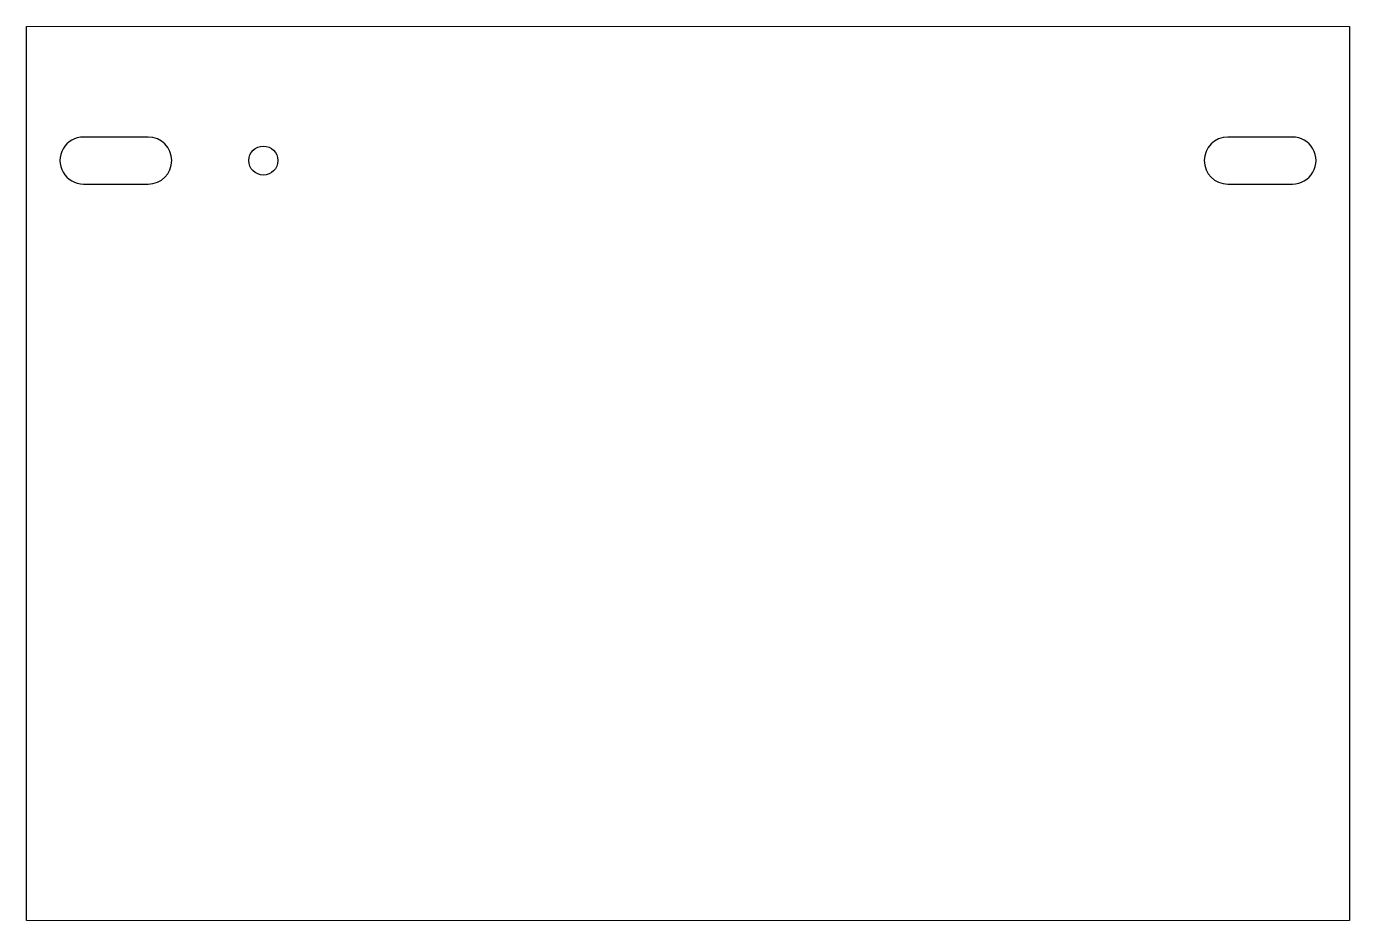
# Paper-space layout 'Layout1' of a CAD drawing. Header units: millimetres. Extents: x 0 to 257, y 11 to 184.
# The model-space entities are those that its viewports show. They can reach past a viewport. Long polylines and large blocks are cut down to what shows.
import ezdxf

# ---------------------------------------------------------------- set-up
doc = ezdxf.new("R2010")
doc.units = ezdxf.units.MM
doc.header["$LTSCALE"] = 10
doc.layers.add('BOLTS', color=6, linetype='Continuous')
doc.layers.add('MEMBERS', color=5, linetype='Continuous')

msp = doc.modelspace()

# ---------------------------------------------------------------- linework, layer by layer
at = {"layer": 'BOLTS', "color": 4, "linetype": 'Continuous'}
for p, q in [((27.25, 75.25), (12.75, 75.25)), ((283.25, 75.25), (268.75, 75.25)), ((12.75, 64.75), (27.25, 64.75)), ((268.75, 64.75), (283.25, 64.75))]:
    msp.add_line(p, q, dxfattribs=at)
at = {"layer": 'BOLTS', "color": 2, "linetype": 'Continuous'}
msp.add_circle((53, 70), 3.25, dxfattribs=at)
at = {"layer": 'BOLTS', "color": 4, "linetype": 'Continuous'}
for centre, start, end in [((12.75, 70), 89.9997, 269.9998), ((27.25, 70), 269.9998, 89.9998), ((268.75, 70), 90, 269.9997), ((283.25, 70), 269.9997, 90)]:
    msp.add_arc(centre, 5.25, start, end, dxfattribs=at)
at = {"layer": 'MEMBERS', "color": 3, "linetype": 'Continuous'}
for p, q in [((0, -100), (0, 100)), ((0, 100), (296, 100)), ((296, 100), (296, -100)), ((296, -100), (0, -100))]:
    msp.add_line(p, q, dxfattribs=at)

psp = doc.layouts.get("Layout1")

# ---------------------------------------------------------------- viewports
at = {"layer": '0'}
psp.add_viewport(center=(128.5, 97.5), size=(257, 173.6455), view_center_point=(148, 0), view_height=199.9968, dxfattribs=at)

doc.saveas('drawing.dxf')
